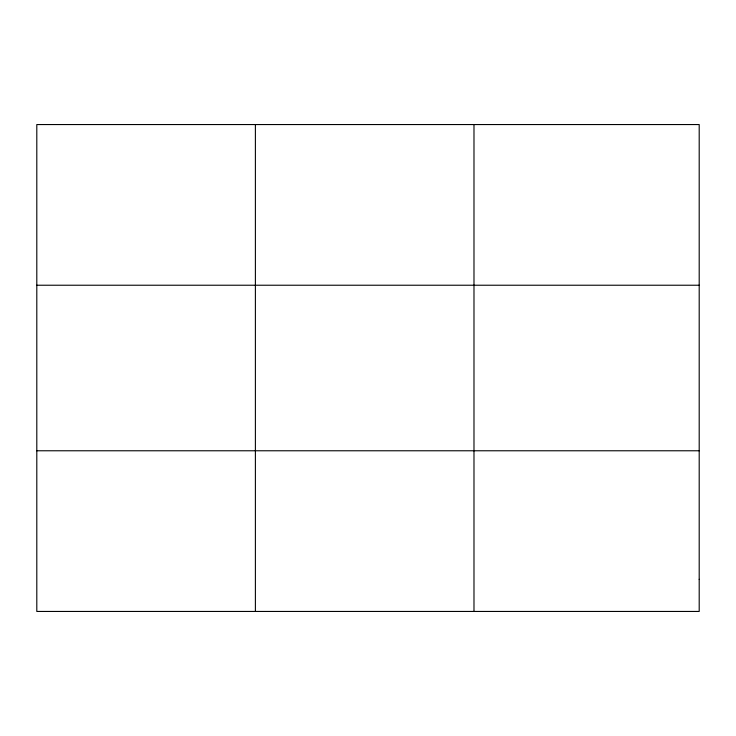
<?xml version="1.0" encoding="UTF-8"?>
<svg xmlns="http://www.w3.org/2000/svg" width="736" height="736" viewBox="0 0 736 736"><rect width="100%" height="100%" fill="white"/><g stroke="black" fill="none" stroke-linecap="round" stroke-linejoin="round"><path stroke-width="1.1" d="M255.392 124.55L255.392 611.45M473.984 124.55L473.984 611.45M36.8 285.228L699.2 285.228M36.8 450.772L699.2 450.772M699.2 579.315L699.2 611.45L36.8 611.45L36.8 124.55L699.2 124.55L699.2 579.315"/></g></svg>
